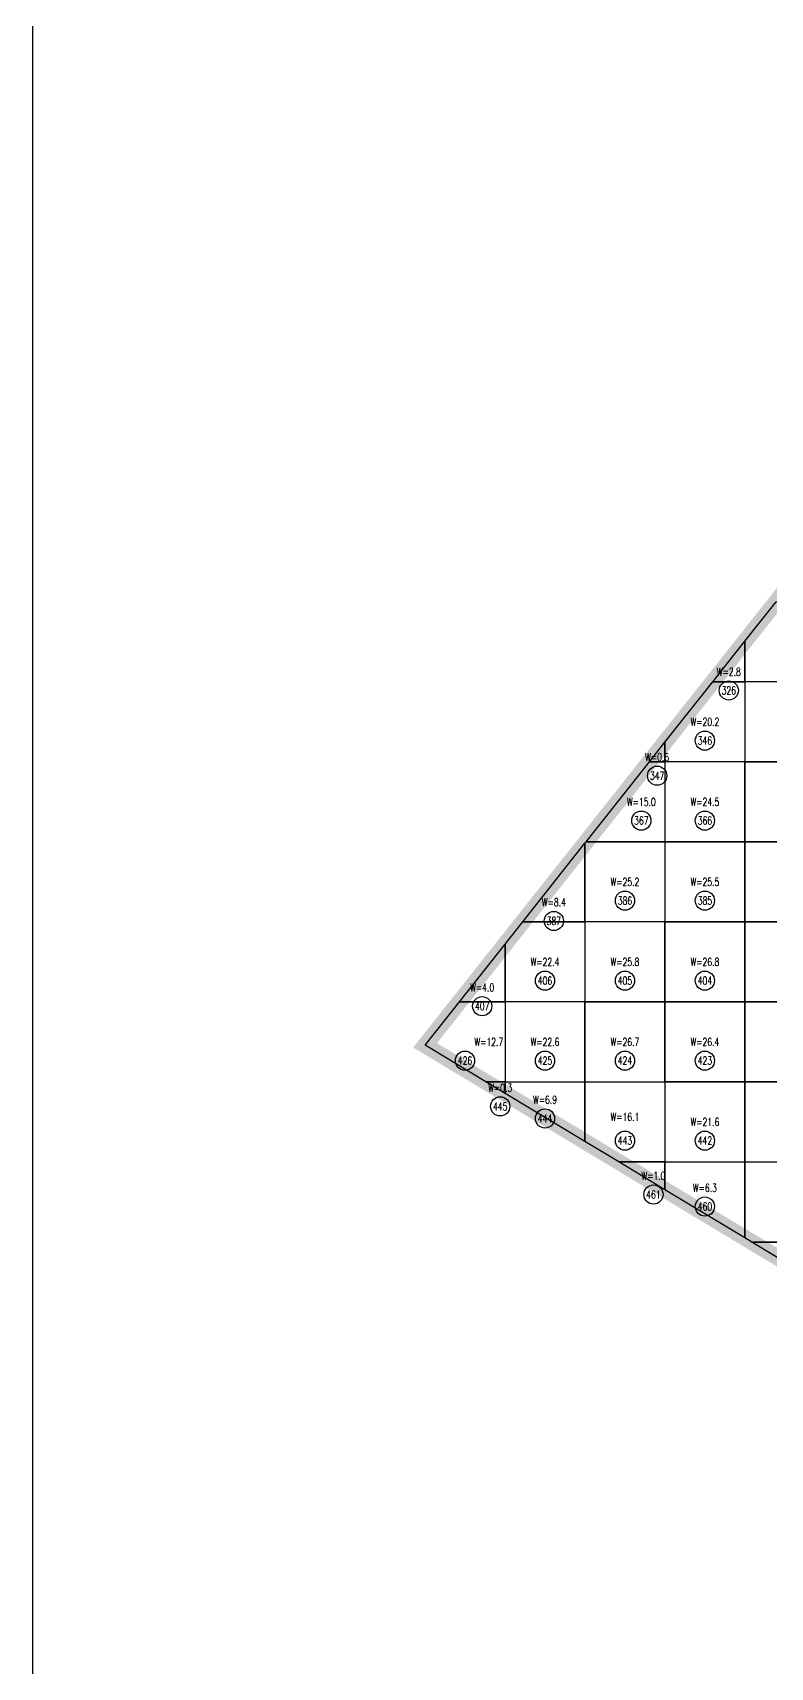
# Model space of a CAD drawing. Extents: x 4283 to 40403, y 1134 to 1764.
# Drawn here: x 29143.5 to 29172.3, y 1572.9 to 1636.8 of the extents above; entities that cross this region are included whole.
import ezdxf
from ezdxf.enums import TextEntityAlignment as Align

# ---------------------------------------------------------------- set-up
doc = ezdxf.new("R2010")
doc.units = 0
for name, color, linetype in [('tdz_2-5方格网', 2, 'Continuous'), ('tdz_2-5方格网计算', 7, 'Continuous'), ('tdz_土方计算图', 7, 'Continuous'), ('tdz_格田', 6, 'Continuous')]:
    doc.layers.add(name, color=color, linetype=linetype)
doc.styles.add('GLandNum', font='txt_____.ttf', dxfattribs={"width": 0.7, "height": 0.5})

msp = doc.modelspace()

# ---------------------------------------------------------------- linework, layer by layer
at = {"layer": 'tdz_2-5方格网', "linetype": 'Continuous'}
for points in [[(29172.512, 1614.549, 2138.754), (29174.42, 1614.549, 2138.707), (29174.42, 1611.424, 2138.537), (29171.295, 1611.424, 2138.75), (29171.295, 1613.012, 2138.754)], [(29171.295, 1613.012, 2138.754), (29171.295, 1611.424, 2138.75), (29170.037, 1611.424, 2138.755)], [(29170.037, 1611.424, 2138.755), (29171.295, 1611.424, 2138.75), (29171.295, 1608.299, 2138.592), (29168.17, 1608.299, 2138.753), (29168.17, 1609.067, 2138.756)], [(29171.295, 1611.424, 2138.75), (29171.295, 1608.299, 2138.592), (29174.42, 1608.299, 2138.371), (29174.42, 1611.424, 2138.537)], [(29168.17, 1609.067, 2138.756), (29168.17, 1608.299, 2138.753), (29167.562, 1608.299, 2138.756)], [(29167.562, 1608.299, 2138.756), (29168.17, 1608.299, 2138.753), (29168.17, 1605.174, 2138.756), (29165.087, 1605.174, 2138.757)], [(29168.17, 1608.299, 2138.753), (29168.17, 1605.174, 2138.756), (29171.295, 1605.174, 2138.544), (29171.295, 1608.299, 2138.592)], [(29171.295, 1608.299, 2138.592), (29171.295, 1605.174, 2138.544), (29174.42, 1605.174, 2138.405), (29174.42, 1608.299, 2138.371)], [(29165.045, 1605.121, 2138.757), (29165.045, 1602.049, 2138.753), (29162.611, 1602.049, 2138.758)], [(29165.087, 1605.174, 2138.757), (29168.17, 1605.174, 2138.756), (29168.17, 1602.049, 2138.716), (29165.045, 1602.049, 2138.753), (29165.045, 1605.121, 2138.757)], [(29168.17, 1605.174, 2138.756), (29168.17, 1602.049, 2138.716), (29171.295, 1602.049, 2138.568), (29171.295, 1605.174, 2138.544)], [(29171.295, 1605.174, 2138.544), (29171.295, 1602.049, 2138.568), (29174.42, 1602.049, 2138.441), (29174.42, 1605.174, 2138.405)], [(29162.611, 1602.049, 2138.758), (29165.045, 1602.049, 2138.753), (29165.045, 1598.924, 2138.764), (29161.92, 1598.924, 2138.76), (29161.92, 1601.176, 2138.758)], [(29165.045, 1602.049, 2138.753), (29165.045, 1598.924, 2138.764), (29168.17, 1598.924, 2138.691), (29168.17, 1602.049, 2138.716)], [(29168.17, 1602.049, 2138.716), (29168.17, 1598.924, 2138.691), (29171.295, 1598.924, 2138.576), (29171.295, 1602.049, 2138.568)], [(29171.295, 1602.049, 2138.568), (29171.295, 1598.924, 2138.576), (29174.42, 1598.924, 2138.46), (29174.42, 1602.049, 2138.441)], [(29161.92, 1601.176, 2138.758), (29161.92, 1598.924, 2138.76), (29160.136, 1598.924, 2138.759)], [(29160.136, 1598.924, 2138.759), (29161.92, 1598.924, 2138.76), (29161.92, 1595.799, 2138.624), (29161.173, 1595.799, 2138.584), (29158.795, 1597.231, 2138.759)], [(29161.92, 1598.924, 2138.76), (29161.92, 1595.799, 2138.624), (29165.045, 1595.799, 2138.761), (29165.045, 1598.924, 2138.764)], [(29165.045, 1598.924, 2138.764), (29165.045, 1595.799, 2138.761), (29168.17, 1595.799, 2138.63), (29168.17, 1598.924, 2138.691)], [(29168.17, 1598.924, 2138.691), (29168.17, 1595.799, 2138.63), (29171.295, 1595.799, 2138.449), (29171.295, 1598.924, 2138.576)], [(29171.295, 1598.924, 2138.576), (29171.295, 1595.799, 2138.449), (29174.42, 1595.799, 2138.334), (29174.42, 1598.924, 2138.46)], [(29161.173, 1595.799, 2138.584), (29161.92, 1595.799, 2138.624), (29161.92, 1595.35, 2138.53)], [(29161.92, 1595.35, 2138.53), (29161.92, 1595.799, 2138.624), (29165.045, 1595.799, 2138.761), (29165.045, 1593.47, 2138.3)], [(29165.045, 1593.47, 2138.3), (29165.045, 1595.799, 2138.761), (29168.17, 1595.799, 2138.63), (29168.17, 1592.674, 2138.295), (29166.367, 1592.674, 2138.202)], [(29168.17, 1595.799, 2138.63), (29168.17, 1592.674, 2138.295), (29171.295, 1592.674, 2138.331), (29171.295, 1595.799, 2138.449)], [(29171.295, 1595.799, 2138.449), (29171.295, 1592.674, 2138.331), (29174.42, 1592.674, 2138.207), (29174.42, 1595.799, 2138.334)], [(29166.367, 1592.674, 2138.202), (29168.17, 1592.674, 2138.295), (29168.17, 1591.59, 2138.07)], [(29168.17, 1591.59, 2138.07), (29168.17, 1592.674, 2138.295), (29171.295, 1592.674, 2138.331), (29171.295, 1589.71, 2137.84)], [(29171.295, 1589.71, 2137.84), (29171.295, 1592.674, 2138.331), (29174.42, 1592.674, 2138.207), (29174.42, 1589.549, 2137.892), (29171.561, 1589.549, 2137.821)], [(29171.561, 1589.549, 2137.821), (29174.42, 1589.549, 2137.892), (29174.42, 1587.83, 2137.61)]]:
    msp.add_polyline3d(points, close=True, dxfattribs=at)
at = {"layer": 'tdz_2-5方格网计算', "color": 7}
for centre in [(29170.666, 1611.092), (29169.732, 1609.133), (29167.866, 1607.762), (29167.247, 1606.008), (29169.732, 1606.008), (29166.607, 1602.883), (29169.732, 1602.883), (29163.828, 1602.088), (29163.482, 1599.758), (29166.607, 1599.758), (29169.732, 1599.758), (29161.028, 1598.758), (29160.357, 1596.633), (29163.482, 1596.633), (29166.607, 1596.633), (29169.732, 1596.633), (29161.733, 1594.846), (29163.482, 1594.376), (29166.607, 1593.508), (29169.732, 1593.508), (29167.719, 1591.403), (29169.732, 1590.933)]:
    msp.add_circle(centre, 0.375, dxfattribs=at)
at = {"layer": 'tdz_土方计算图', "linetype": 'Continuous'}
msp.add_lwpolyline([(29143.46, 1512.357), (29143.46, 1512.357), (29143.46, 1672.357), (29143.46, 1672.357)], dxfattribs=at)
at = {"layer": 'tdz_格田', "linetype": 'Continuous', "const_width": 0.625}
msp.add_lwpolyline([(29258.126, 1648.74), (29197.532, 1573.924), (29158.795, 1597.231), (29217.057, 1670.79), (29258.126, 1648.74)], close=True, dxfattribs=at)

# ---------------------------------------------------------------- texts
at = {"layer": 'tdz_2-5方格网计算', "color": 173, "style": 'GLandNum', "width": 0.7}
for s, p in [('W=2.8', (29170.666, 1611.821)), ('W=20.2', (29169.732, 1609.862)), ('W=0.6', (29167.866, 1608.491)), ('W=15.0', (29167.247, 1606.737)), ('W=24.5', (29169.732, 1606.737)), ('W=25.2', (29166.607, 1603.612)), ('W=25.5', (29169.732, 1603.612)), ('W=8.4', (29163.828, 1602.817)), ('W=22.4', (29163.482, 1600.487)), ('W=25.8', (29166.607, 1600.487)), ('W=26.8', (29169.732, 1600.487)), ('W=4.0', (29161.028, 1599.487)), ('W=12.7', (29161.287, 1597.362)), ('W=22.6', (29163.482, 1597.362)), ('W=26.7', (29166.607, 1597.362)), ('W=26.4', (29169.732, 1597.362)), ('W=0.3', (29161.733, 1595.575)), ('W=6.9', (29163.482, 1595.105)), ('W=16.1', (29166.607, 1594.436)), ('W=21.6', (29169.732, 1594.237)), ('W=1.0', (29167.719, 1592.132)), ('W=6.3', (29169.732, 1591.662))]:
    msp.add_text(s, height=0.3125, dxfattribs=at).set_placement(p, align=Align.MIDDLE_CENTER)
at = {"layer": 'tdz_2-5方格网计算', "color": 7, "style": 'GLandNum', "width": 0.7}
for s, p in [('326', (29170.666, 1611.092)), ('346', (29169.732, 1609.133)), ('347', (29167.866, 1607.762)), ('367', (29167.247, 1606.008)), ('366', (29169.732, 1606.008)), ('386', (29166.607, 1602.883)), ('385', (29169.732, 1602.883)), ('387', (29163.828, 1602.088)), ('406', (29163.482, 1599.758)), ('405', (29166.607, 1599.758)), ('404', (29169.732, 1599.758)), ('407', (29161.028, 1598.758)), ('426', (29160.357, 1596.633)), ('425', (29163.482, 1596.633)), ('424', (29166.607, 1596.633)), ('423', (29169.732, 1596.633)), ('445', (29161.733, 1594.846)), ('444', (29163.482, 1594.376)), ('443', (29166.607, 1593.508)), ('442', (29169.732, 1593.508)), ('461', (29167.719, 1591.403)), ('460', (29169.732, 1590.933))]:
    msp.add_text(s, height=0.3125, dxfattribs=at).set_placement(p, align=Align.MIDDLE_CENTER)

doc.saveas('drawing.dxf')
